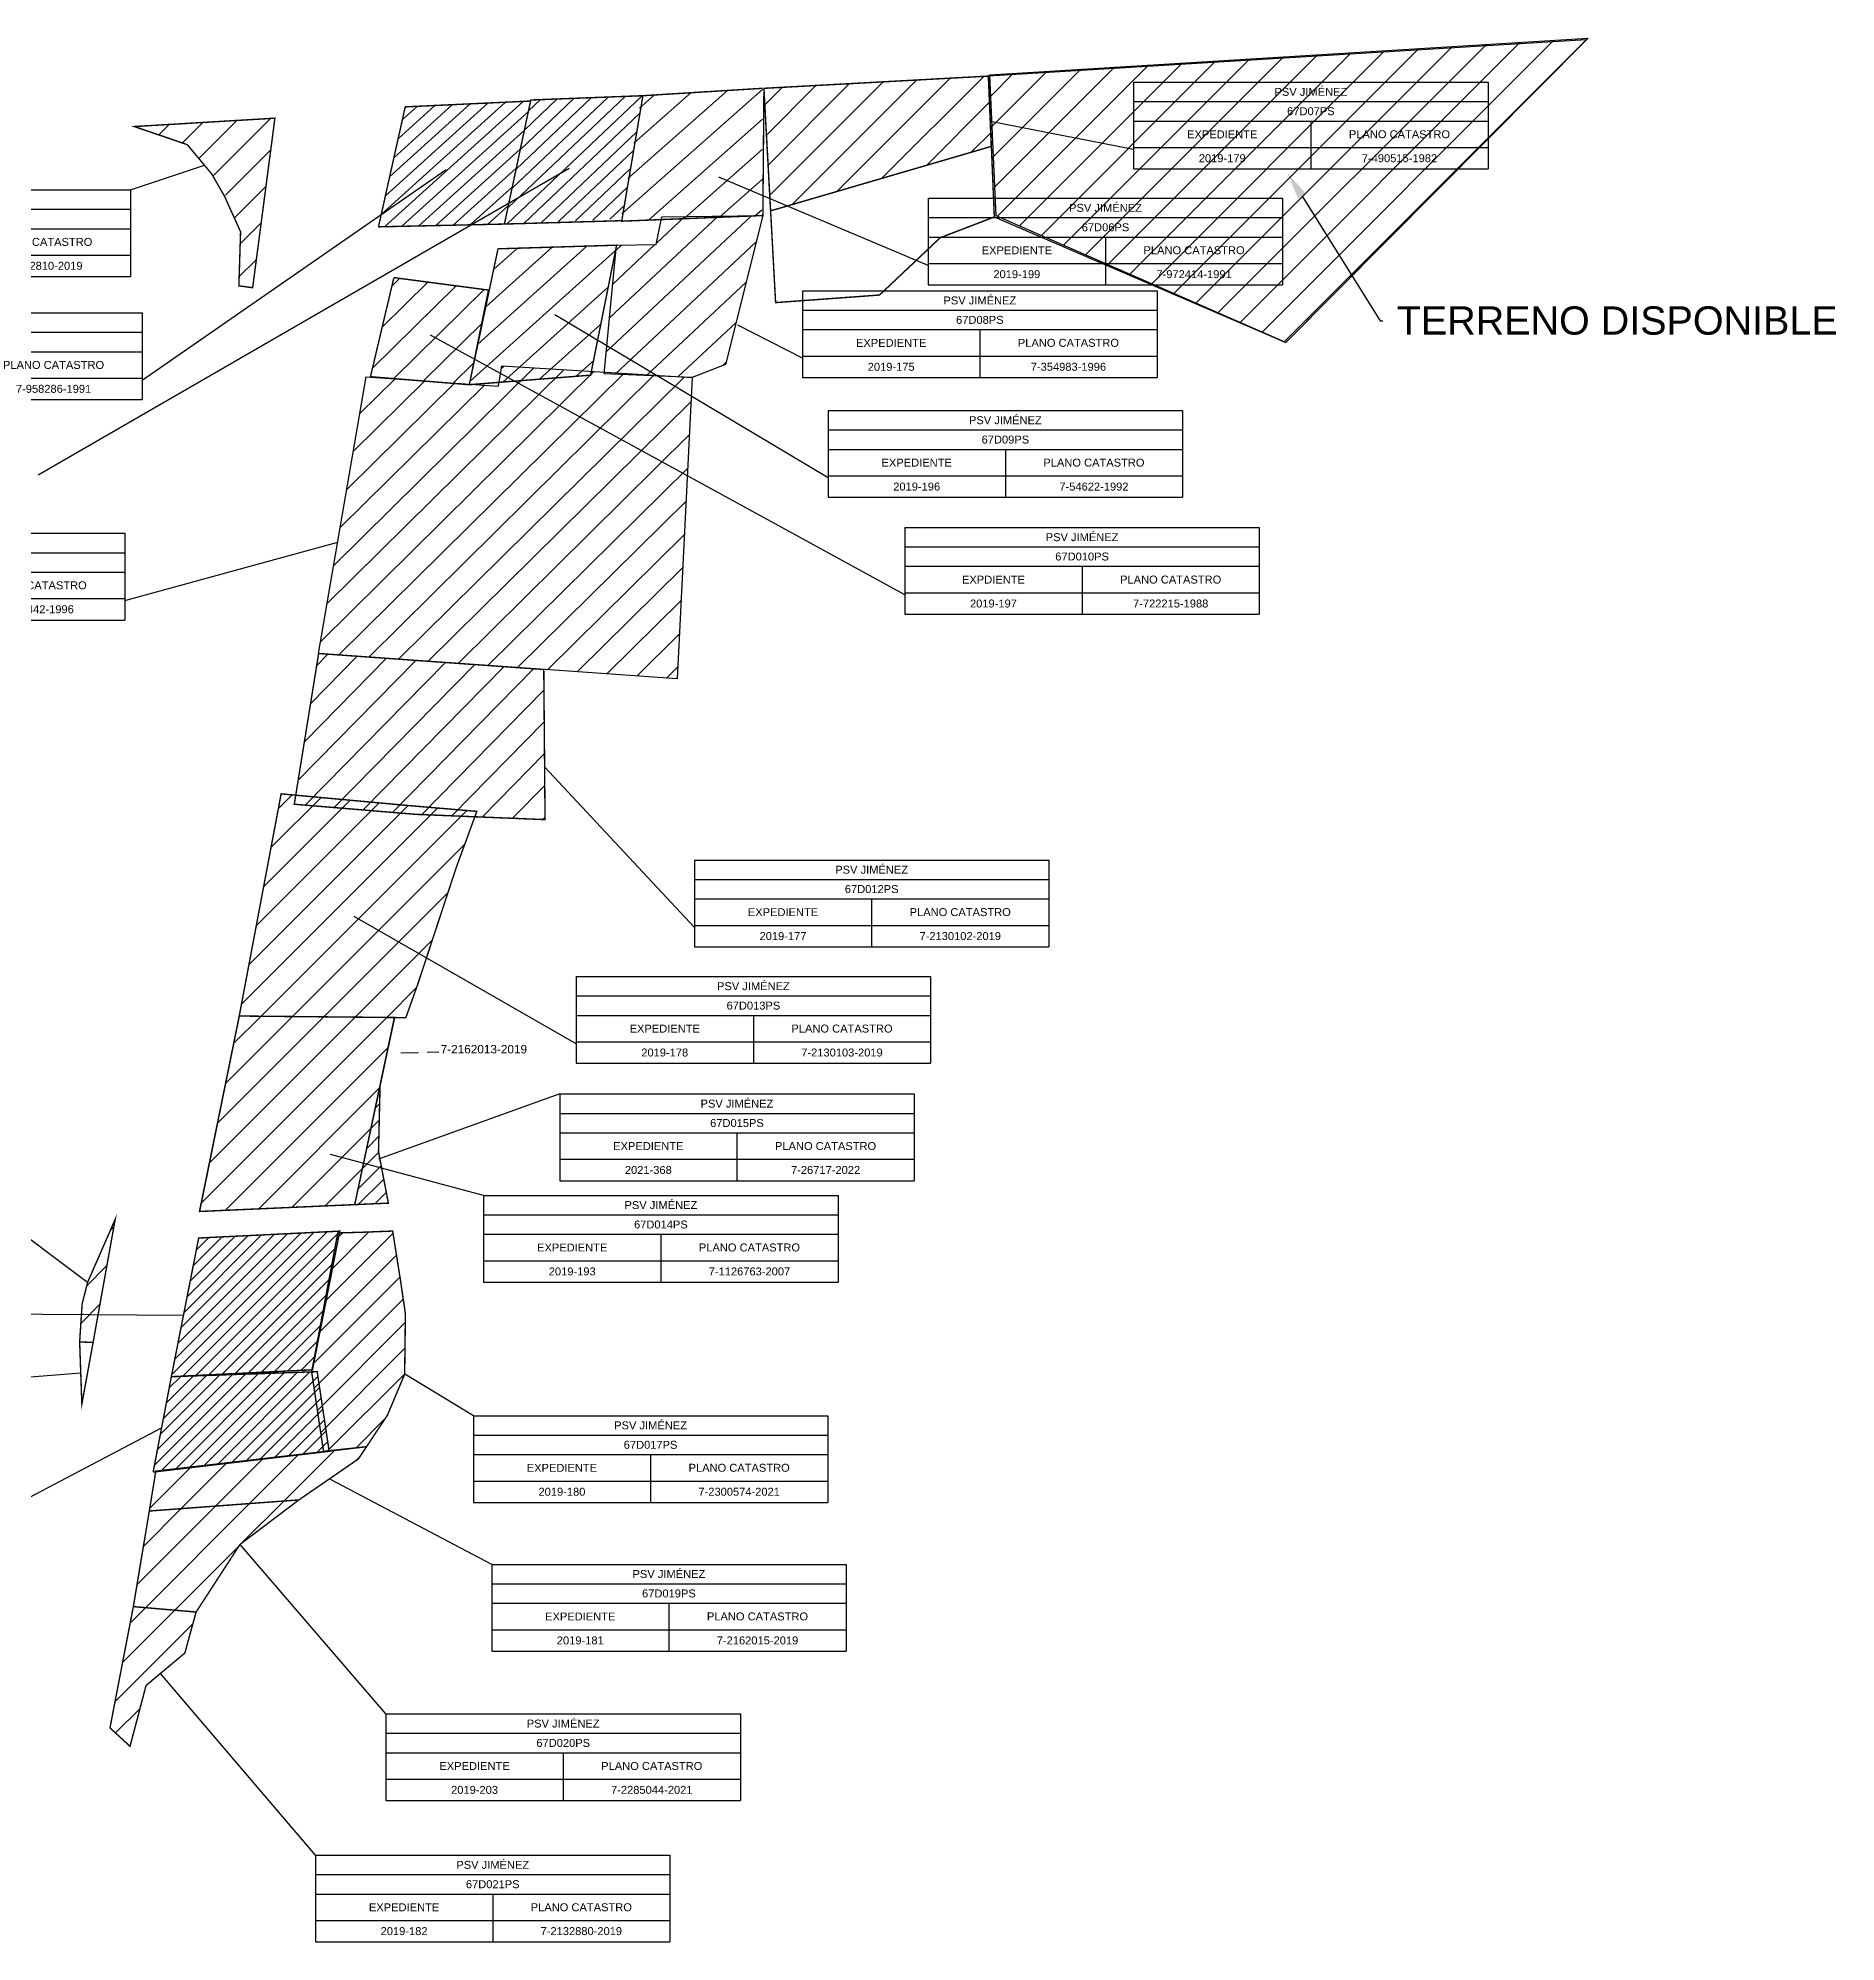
# Model space of a CAD drawing. Header units: inches. Extents: x 510447 to 606954, y 1095553 to 1134812.
# Drawn here: x 528146.4 to 528400.9, y 1128157.1 to 1128426.5 of the extents above; entities that cross this region are included whole.
import ezdxf
from ezdxf import colors
from ezdxf.entities.mleader import LeaderData, LeaderLine
from ezdxf.math import Vec2, Vec3

# ---------------------------------------------------------------- set-up
doc = ezdxf.new("R2010")
doc.units = ezdxf.units.IN
doc.header["$MEASUREMENT"] = 0
doc.linetypes.add('(Tramo I) Muro de contención 0819$0$DASHED2', pattern=[0.375, 0.25, -0.125])
for name, color, linetype in [('00 Revisión AGO 2021', 122, 'Continuous'), ('7-1126763-2007', 235, 'Continuous'), ('7-2130102-2019', 7, 'Continuous'), ('7-2130103-2019', 7, 'Continuous'), ('7-2132810-2019', 7, 'Continuous'), ('7-2132877-2019', 7, 'Continuous'), ('7-2132880-2019', 7, 'Continuous'), ('7-2133173-2019', 7, 'Continuous'), ('7-2162013-2019', 7, 'Continuous'), ('7-2162015-2019', 7, 'Continuous'), ('7-2279330-2021', 7, 'Continuous'), ('7-2285044-2021', 7, 'Continuous'), ('7-2300574-2021', 7, 'Continuous'), ('7-2302295-2021', 7, 'Continuous'), ('7-26717-2022', 7, 'Continuous'), ('7-354983-1996', 152, 'Continuous'), ('7-366442-1986', 42, 'Continuous'), ('7-490515-1982', 1, 'Continuous'), ('7-54622-1992', 137, 'Continuous'), ('7-61557-1992', 165, 'Continuous'), ('7-716785-2001', 5, 'Continuous'), ('7-722215-1988', 15, 'Continuous'), ('7-958286-1991', 144, 'Continuous'), ('7-972414-1991', 17, 'Continuous'), ('7-974319-1991', 46, 'Continuous'), ('INFORMACION', 130, 'Continuous')]:
    doc.layers.add(name, color=color, linetype=linetype)
doc.styles.add('ARIAL', font='Arial.ttf')
doc.styles.get("Standard").update_dxf_attribs({"font": 'Arial.ttf'})
pattern_1 = [(45, (0, 0), (-2.24506403, 2.24506403), [])]

# ---------------------------------------------------------------- blocks, each defined once
blk = doc.blocks.new('*T431')
at = {"layer": 'INFORMACION', "color": 0, "linetype": 'ByBlock', "lineweight": -2, "transparency": 16777216}
for p, q in [((0, 0), (50.17, 0)), ((0, 0), (0, -12.28)), ((50.17, 0), (50.17, -12.28)), ((0, -2.75), (50.17, -2.75)), ((0, -5.5), (50.17, -5.5)), ((25.09, -5.5), (25.09, -12.28)), ((0, -9.25), (50.17, -9.25)), ((0, -12.28), (50.17, -12.28))]:
    blk.add_line(p, q, dxfattribs=at)
at = {"layer": 'INFORMACION', "color": 0, "transparency": 16777216, "char_height": 1.125, "attachment_point": 5}
for s, insert, width in [('PSV JIMÉNEZ', (25.09, -1.38), 50.145), ('67D07PS', (25.09, -4.12), 50.145), ('EXPEDIENTE', (12.54, -7.38), 25.0575), ('PLANO CATASTRO', (37.63, -7.38), 25.0575), ('2019-179', (12.54, -10.77), 25.0575), ('7-490515-1982', (37.63, -10.77), 25.0575)]:
    blk.add_mtext(s, dxfattribs=dict(at, insert=insert, width=width))
blk = doc.blocks.new('*T439')
at = {"layer": 'INFORMACION', "color": 0, "linetype": 'ByBlock', "lineweight": -2, "transparency": 16777216}
for p, q in [((0, 0), (50.17, 0)), ((0, 0), (0, -12.28)), ((50.17, 0), (50.17, -12.28)), ((0, -2.75), (50.17, -2.75)), ((0, -5.5), (50.17, -5.5)), ((25.09, -5.5), (25.09, -12.28)), ((0, -9.25), (50.17, -9.25)), ((0, -12.28), (50.17, -12.28))]:
    blk.add_line(p, q, dxfattribs=at)
at = {"layer": 'INFORMACION', "color": 0, "transparency": 16777216, "char_height": 1.125, "attachment_point": 5}
for s, insert, width in [('PSV JIMÉNEZ', (25.09, -1.38), 50.145), ('67D08PS', (25.09, -4.13), 50.145), ('EXPEDIENTE', (12.54, -7.38), 25.0575), ('PLANO CATASTRO', (37.63, -7.38), 25.0575), ('2019-175', (12.54, -10.77), 25.0575), ('7-354983-1996', (37.63, -10.77), 25.0575)]:
    blk.add_mtext(s, dxfattribs=dict(at, insert=insert, width=width))
blk = doc.blocks.new('*T440')
at = {"layer": 'INFORMACION', "color": 0, "linetype": 'ByBlock', "lineweight": -2, "transparency": 16777216}
for p, q in [((0, 0), (50.17, 0)), ((0, 0), (0, -12.28)), ((50.17, 0), (50.17, -12.28)), ((0, -2.75), (50.17, -2.75)), ((0, -5.5), (50.17, -5.5)), ((25.09, -5.5), (25.09, -12.28)), ((0, -9.25), (50.17, -9.25)), ((0, -12.28), (50.17, -12.28))]:
    blk.add_line(p, q, dxfattribs=at)
at = {"layer": 'INFORMACION', "color": 0, "transparency": 16777216, "char_height": 1.125, "attachment_point": 5}
for s, insert, width in [('PSV JIMÉNEZ', (25.09, -1.38), 50.145), ('67D06PS', (25.09, -4.13), 50.145), ('EXPEDIENTE', (12.54, -7.38), 25.0575), ('PLANO CATASTRO', (37.63, -7.38), 25.0575), ('2019-199', (12.54, -10.77), 25.0575), ('7-972414-1991', (37.63, -10.77), 25.0575)]:
    blk.add_mtext(s, dxfattribs=dict(at, insert=insert, width=width))
blk = doc.blocks.new('*T441')
at = {"layer": 'INFORMACION', "color": 0, "linetype": 'ByBlock', "lineweight": -2, "transparency": 16777216}
for p, q in [((0, 0), (50.17, 0)), ((0, 0), (0, -12.28)), ((50.17, 0), (50.17, -12.28)), ((0, -2.75), (50.17, -2.75)), ((0, -5.5), (50.17, -5.5)), ((25.09, -5.5), (25.09, -12.28)), ((0, -9.25), (50.17, -9.25)), ((0, -12.28), (50.17, -12.28))]:
    blk.add_line(p, q, dxfattribs=at)
at = {"layer": 'INFORMACION', "color": 0, "transparency": 16777216, "char_height": 1.125, "attachment_point": 5}
for s, insert, width in [('PSV JIMÉNEZ', (25.09, -1.37), 50.145), ('67D011PS', (25.09, -4.12), 50.145), ('EXPEDIENTE', (12.54, -7.37), 25.0575), ('PLANO CATASTRO', (37.63, -7.37), 25.0575), ('2019-195', (12.54, -10.76), 25.0575), ('7-366442-1996', (37.63, -10.76), 25.0575)]:
    blk.add_mtext(s, dxfattribs=dict(at, insert=insert, width=width))
blk = doc.blocks.new('*T442')
at = {"layer": 'INFORMACION', "color": 0, "linetype": 'ByBlock', "lineweight": -2, "transparency": 16777216}
for p, q in [((0, 0), (50.17, 0)), ((0, 0), (0, -12.28)), ((50.17, 0), (50.17, -12.28)), ((0, -2.75), (50.17, -2.75)), ((0, -5.5), (50.17, -5.5)), ((25.09, -5.5), (25.09, -12.28)), ((0, -9.25), (50.17, -9.25)), ((0, -12.28), (50.17, -12.28))]:
    blk.add_line(p, q, dxfattribs=at)
at = {"layer": 'INFORMACION', "color": 0, "transparency": 16777216, "char_height": 1.125, "attachment_point": 5}
for s, insert, width in [('PSV JIMÉNEZ', (25.09, -1.38), 50.145), ('67D012PS', (25.09, -4.12), 50.145), ('EXPEDIENTE', (12.54, -7.38), 25.0575), ('PLANO CATASTRO', (37.63, -7.38), 25.0575), ('2019-177', (12.54, -10.77), 25.0575), ('7-2130102-2019', (37.63, -10.77), 25.0575)]:
    blk.add_mtext(s, dxfattribs=dict(at, insert=insert, width=width))
blk = doc.blocks.new('*T443')
at = {"layer": 'INFORMACION', "color": 0, "linetype": 'ByBlock', "lineweight": -2, "transparency": 16777216}
for p, q in [((0, 0), (50.17, 0)), ((0, 0), (0, -12.28)), ((50.17, 0), (50.17, -12.28)), ((0, -2.75), (50.17, -2.75)), ((0, -5.5), (50.17, -5.5)), ((25.09, -5.5), (25.09, -12.28)), ((0, -9.25), (50.17, -9.25)), ((0, -12.28), (50.17, -12.28))]:
    blk.add_line(p, q, dxfattribs=at)
at = {"layer": 'INFORMACION', "color": 0, "transparency": 16777216, "char_height": 1.125, "attachment_point": 5}
for s, insert, width in [('PSV JIMÉNEZ', (25.09, -1.38), 50.145), ('67D013PS', (25.09, -4.13), 50.145), ('EXPEDIENTE', (12.54, -7.38), 25.0575), ('PLANO CATASTRO', (37.63, -7.38), 25.0575), ('2019-178', (12.54, -10.77), 25.0575), ('7-2130103-2019', (37.63, -10.77), 25.0575)]:
    blk.add_mtext(s, dxfattribs=dict(at, insert=insert, width=width))
blk = doc.blocks.new('*T444')
at = {"layer": 'INFORMACION', "color": 0, "linetype": 'ByBlock', "lineweight": -2, "transparency": 16777216}
for p, q in [((0, 0), (50.17, 0)), ((0, 0), (0, -12.28)), ((50.17, 0), (50.17, -12.28)), ((0, -2.75), (50.17, -2.75)), ((0, -5.5), (50.17, -5.5)), ((25.09, -5.5), (25.09, -12.28)), ((0, -9.25), (50.17, -9.25)), ((0, -12.28), (50.17, -12.28))]:
    blk.add_line(p, q, dxfattribs=at)
at = {"layer": 'INFORMACION', "color": 0, "transparency": 16777216, "char_height": 1.125, "attachment_point": 5}
for s, insert, width in [('PSV JIMÉNEZ', (25.09, -1.38), 50.145), ('67D014PS', (25.09, -4.13), 50.145), ('EXPEDIENTE', (12.54, -7.38), 25.0575), ('PLANO CATASTRO', (37.63, -7.38), 25.0575), ('2019-193', (12.54, -10.77), 25.0575), ('7-1126763-2007', (37.63, -10.77), 25.0575)]:
    blk.add_mtext(s, dxfattribs=dict(at, insert=insert, width=width))
blk = doc.blocks.new('*T447')
at = {"layer": 'INFORMACION', "color": 0, "linetype": 'ByBlock', "lineweight": -2, "transparency": 16777216}
for p, q in [((0, 0), (50.17, 0)), ((0, 0), (0, -12.28)), ((50.17, 0), (50.17, -12.28)), ((0, -2.75), (50.17, -2.75)), ((0, -5.5), (50.17, -5.5)), ((25.09, -5.5), (25.09, -12.28)), ((0, -9.25), (50.17, -9.25)), ((0, -12.28), (50.17, -12.28))]:
    blk.add_line(p, q, dxfattribs=at)
at = {"layer": 'INFORMACION', "color": 0, "transparency": 16777216, "char_height": 1.125, "attachment_point": 5}
for s, insert, width in [('PSV JIMÉNEZ', (25.09, -1.37), 50.145), ('67D017PS', (25.09, -4.12), 50.145), ('EXPEDIENTE', (12.54, -7.37), 25.0575), ('PLANO CATASTRO', (37.63, -7.37), 25.0575), ('2019-180', (12.54, -10.76), 25.0575), ('7-2300574-2021', (37.63, -10.76), 25.0575)]:
    blk.add_mtext(s, dxfattribs=dict(at, insert=insert, width=width))
blk = doc.blocks.new('*T448')
at = {"layer": 'INFORMACION', "color": 0, "linetype": 'ByBlock', "lineweight": -2, "transparency": 16777216}
for p, q in [((0, 0), (50.17, 0)), ((0, 0), (0, -12.28)), ((50.17, 0), (50.17, -12.28)), ((0, -2.75), (50.17, -2.75)), ((0, -5.5), (50.17, -5.5)), ((25.09, -5.5), (25.09, -12.28)), ((0, -9.25), (50.17, -9.25)), ((0, -12.28), (50.17, -12.28))]:
    blk.add_line(p, q, dxfattribs=at)
at = {"layer": 'INFORMACION', "color": 0, "transparency": 16777216, "char_height": 1.125, "attachment_point": 5}
for s, insert, width in [('PSV JIMÉNEZ', (25.09, -1.37), 50.145), ('67D019PS', (25.09, -4.12), 50.145), ('EXPEDIENTE', (12.54, -7.37), 25.0575), ('PLANO CATASTRO', (37.63, -7.37), 25.0575), ('2019-181', (12.54, -10.76), 25.0575), ('7-2162015-2019', (37.63, -10.76), 25.0575)]:
    blk.add_mtext(s, dxfattribs=dict(at, insert=insert, width=width))
blk = doc.blocks.new('*T449')
at = {"layer": 'INFORMACION', "color": 0, "linetype": 'ByBlock', "lineweight": -2, "transparency": 16777216}
for p, q in [((0, 0), (50.17, 0)), ((0, 0), (0, -12.28)), ((50.17, 0), (50.17, -12.28)), ((0, -2.75), (50.17, -2.75)), ((0, -5.5), (50.17, -5.5)), ((25.09, -5.5), (25.09, -12.28)), ((0, -9.25), (50.17, -9.25)), ((0, -12.28), (50.17, -12.28))]:
    blk.add_line(p, q, dxfattribs=at)
at = {"layer": 'INFORMACION', "color": 0, "transparency": 16777216, "char_height": 1.125, "attachment_point": 5}
for s, insert, width in [('PSV JIMÉNEZ', (25.09, -1.38), 50.145), ('67D020PS', (25.09, -4.12), 50.145), ('EXPEDIENTE', (12.54, -7.38), 25.0575), ('PLANO CATASTRO', (37.63, -7.38), 25.0575), ('2019-203', (12.54, -10.76), 25.0575), ('7-2285044-2021', (37.63, -10.76), 25.0575)]:
    blk.add_mtext(s, dxfattribs=dict(at, insert=insert, width=width))
blk = doc.blocks.new('*T450')
at = {"layer": 'INFORMACION', "color": 0, "linetype": 'ByBlock', "lineweight": -2, "transparency": 16777216}
for p, q in [((0, 0), (50.17, 0)), ((0, 0), (0, -12.28)), ((50.17, 0), (50.17, -12.28)), ((0, -2.75), (50.17, -2.75)), ((0, -5.5), (50.17, -5.5)), ((25.09, -5.5), (25.09, -12.28)), ((0, -9.25), (50.17, -9.25)), ((0, -12.28), (50.17, -12.28))]:
    blk.add_line(p, q, dxfattribs=at)
at = {"layer": 'INFORMACION', "color": 0, "transparency": 16777216, "char_height": 1.125, "attachment_point": 5}
for s, insert, width in [('PSV JIMÉNEZ', (25.09, -1.38), 50.145), ('67D021PS', (25.09, -4.12), 50.145), ('EXPEDIENTE', (12.54, -7.38), 25.0575), ('PLANO CATASTRO', (37.63, -7.38), 25.0575), ('2019-182', (12.54, -10.76), 25.0575), ('7-2132880-2019', (37.63, -10.76), 25.0575)]:
    blk.add_mtext(s, dxfattribs=dict(at, insert=insert, width=width))
blk = doc.blocks.new('*T451')
at = {"layer": 'INFORMACION', "color": 0, "linetype": 'ByBlock', "lineweight": -2, "transparency": 16777216}
for p, q in [((0, 0), (50.17, 0)), ((0, 0), (0, -12.28)), ((50.17, 0), (50.17, -12.28)), ((0, -2.75), (50.17, -2.75)), ((0, -5.5), (50.17, -5.5)), ((25.09, -5.5), (25.09, -12.28)), ((0, -9.25), (50.17, -9.25)), ((0, -12.28), (50.17, -12.28))]:
    blk.add_line(p, q, dxfattribs=at)
at = {"layer": 'INFORMACION', "color": 0, "transparency": 16777216, "char_height": 1.125, "attachment_point": 5}
for s, insert, width in [('PSV JIMÉNEZ', (25.09, -1.38), 50.145), ('67D09PS', (25.09, -4.12), 50.145), ('EXPEDIENTE', (12.54, -7.38), 25.0575), ('PLANO CATASTRO', (37.63, -7.38), 25.0575), ('2019-196', (12.54, -10.77), 25.0575), ('7-54622-1992', (37.63, -10.77), 25.0575)]:
    blk.add_mtext(s, dxfattribs=dict(at, insert=insert, width=width))
blk = doc.blocks.new('*T452')
at = {"layer": 'INFORMACION', "color": 0, "linetype": 'ByBlock', "lineweight": -2, "transparency": 16777216}
for p, q in [((0, 0), (50.17, 0)), ((0, 0), (0, -12.28)), ((50.17, 0), (50.17, -12.28)), ((0, -2.75), (50.17, -2.75)), ((0, -5.5), (50.17, -5.5)), ((25.09, -5.5), (25.09, -12.28)), ((0, -9.25), (50.17, -9.25)), ((0, -12.28), (50.17, -12.28))]:
    blk.add_line(p, q, dxfattribs=at)
at = {"layer": 'INFORMACION', "color": 0, "transparency": 16777216, "char_height": 1.125, "attachment_point": 5}
for s, insert, width in [('PSV JIMÉNEZ', (25.09, -1.38), 50.145), ('67D010PS', (25.09, -4.12), 50.145), ('EXPDIENTE', (12.54, -7.38), 25.0575), ('PLANO CATASTRO', (37.63, -7.38), 25.0575), ('2019-197', (12.54, -10.77), 25.0575), ('7-722215-1988', (37.63, -10.77), 25.0575)]:
    blk.add_mtext(s, dxfattribs=dict(at, insert=insert, width=width))
blk = doc.blocks.new('*T419')
at = {"layer": 'INFORMACION', "color": 0, "linetype": 'ByBlock', "lineweight": -2, "transparency": 16777216}
for p, q in [((0, 0), (50.17, 0)), ((0, 0), (0, -12.28)), ((50.17, 0), (50.17, -12.28)), ((0, -2.75), (50.17, -2.75)), ((0, -5.5), (50.17, -5.5)), ((25.09, -5.5), (25.09, -12.28)), ((0, -9.25), (50.17, -9.25)), ((0, -12.28), (50.17, -12.28))]:
    blk.add_line(p, q, dxfattribs=at)
at = {"layer": 'INFORMACION', "color": 0, "transparency": 16777216, "char_height": 1.125, "attachment_point": 5}
for s, insert, width in [('PSV JIMÉNEZ', (25.09, -1.38), 50.145), ('67D03PS', (25.09, -4.12), 50.145), ('EXPEDIENTE', (12.54, -7.38), 25.0575), ('PLANO CATASTRO', (37.63, -7.38), 25.0575), ('2019-183', (12.54, -10.76), 25.0575), ('7-2132810-2019', (37.63, -10.76), 25.0575)]:
    blk.add_mtext(s, dxfattribs=dict(at, insert=insert, width=width))
blk = doc.blocks.new('*T420')
at = {"layer": 'INFORMACION', "color": 0, "linetype": 'ByBlock', "lineweight": -2, "transparency": 16777216}
for p, q in [((0, 0), (50.17, 0)), ((0, 0), (0, -12.28)), ((50.17, 0), (50.17, -12.28)), ((0, -2.75), (50.17, -2.75)), ((0, -5.5), (50.17, -5.5)), ((25.09, -5.5), (25.09, -12.28)), ((0, -9.25), (50.17, -9.25)), ((0, -12.28), (50.17, -12.28))]:
    blk.add_line(p, q, dxfattribs=at)
at = {"layer": 'INFORMACION', "color": 0, "transparency": 16777216, "char_height": 1.125, "attachment_point": 5}
for s, insert, width in [('PSV JIMÉNEZ', (25.09, -1.37), 50.145), ('67D04PS', (25.09, -4.12), 50.145), ('EXPEDIENTE', (12.54, -7.38), 25.0575), ('PLANO CATASTRO', (37.63, -7.38), 25.0575), ('2019-200', (12.54, -10.76), 25.0575), ('7-958286-1991', (37.63, -10.76), 25.0575)]:
    blk.add_mtext(s, dxfattribs=dict(at, insert=insert, width=width))
blk = doc.blocks.new('*T426')
at = {"layer": 'INFORMACION', "color": 0, "linetype": 'ByBlock', "lineweight": -2, "transparency": 16777216}
for p, q in [((0, 0), (50.17, 0)), ((0, 0), (0, -12.28)), ((50.17, 0), (50.17, -12.28)), ((0, -2.75), (50.17, -2.75)), ((0, -5.5), (50.17, -5.5)), ((25.09, -5.5), (25.09, -12.28)), ((0, -9.25), (50.17, -9.25)), ((0, -12.28), (50.17, -12.28))]:
    blk.add_line(p, q, dxfattribs=at)
at = {"layer": 'INFORMACION', "color": 0, "transparency": 16777216, "char_height": 1.125, "attachment_point": 5}
for s, insert, width in [('PSV JIMÉNEZ', (25.09, -1.38), 50.145), ('67D015PS', (25.09, -4.12), 50.145), ('EXPEDIENTE', (12.54, -7.38), 25.0575), ('PLANO CATASTRO', (37.63, -7.38), 25.0575), ('2021-368', (12.54, -10.77), 25.0575), ('7-26717-2022', (37.63, -10.77), 25.0575)]:
    blk.add_mtext(s, dxfattribs=dict(at, insert=insert, width=width))

msp = doc.modelspace()

# ---------------------------------------------------------------- hatches: boundary and pattern name
at = {"layer": '00 Revisión AGO 2021'}
h = msp.add_hatch(dxfattribs=at)
h.set_pattern_fill('ANSI31', color=3)
h.set_pattern_definition(pattern_1)
h.paths.add_polyline_path([(528281.10171, 1128421.27261), (528365.81731, 1128426.48885), (528323.00329, 1128383.40654), (528282.0438, 1128401.34487)])
at = {"layer": '7-1126763-2007'}
h = msp.add_hatch(dxfattribs=at)
h.set_pattern_fill('ANSI31', color=3)
h.set_pattern_definition([(45, (5e-06, -2e-06), (-2.24506403, 2.24506403), [])])
h.paths.add_polyline_path([(528196.81958, 1128287.6437, -0.351408108), (528196.62839, 1128287.87786), (528175.11161, 1128288.08764, -0.471344654), (528174.82181, 1128287.85323), (528169.28819, 1128260.66677, -0.344172058), (528169.48139, 1128260.44065), (528190.97861, 1128261.38935, -0.490822586), (528191.27042, 1128261.6363)])
at = {"layer": '7-2130102-2019'}
h = msp.add_hatch(dxfattribs=at)
h.set_pattern_fill('ANSI31', color=5, angle=0.4853175)
h.set_pattern_definition([(45.48531752, (9578, -4434.8317), (-2.263999829, 2.225967155), [])])
h.paths.add_polyline_path([(528217.98368, 1128336.89285, -0.437625987), (528217.74062, 1128337.15155), (528186.36231, 1128339.3768, -0.451939249), (528186.07308, 1128339.15793), (528182.6619, 1128318.06461), (528199.60388, 1128316.6502, -0.978899874), (528200.08608, 1128316.62028), (528217.92021, 1128315.89504, -0.399900498), (528218.15958, 1128316.12684)])
h.paths.add_polyline_path([(528198.53878, 1128313.87956), (528200.45669, 1128313.8958), (528200.43757, 1128316.1534), (528198.51966, 1128316.13715)], flags=9)
h.paths.add_polyline_path([(528180.50656, 1128316.85724), (528182.42498, 1128316.87349), (528182.40584, 1128319.13262), (528180.48743, 1128319.11637)], flags=9)
at = {"layer": '7-2130103-2019'}
h = msp.add_hatch(dxfattribs=at)
h.set_pattern_fill('ANSI31', color=30)
h.set_pattern_definition([(45, (-3e-05, 2e-05), (-2.24506403, 2.24506403), [])])
h.paths.add_polyline_path([(528205.53434, 1128308.94053, -0.323724195), (528205.36838, 1128309.17, -0.521346899), (528205.6932, 1128309.39685), (528208.4168, 1128316.82315, -0.314624562), (528208.25838, 1128317.05, -0.021318946), (528208.25926, 1128317.07058), (528198.21074, 1128317.92942, -0.958252128), (528197.72838, 1128317.95, -0.02294466), (528197.7294, 1128317.97214), (528181.0406, 1128319.50786, -0.442218763), (528180.75522, 1128319.29257), (528174.91478, 1128288.32743, -0.363364296), (528175.11161, 1128288.08764), (528198.21839, 1128287.86236, -0.515179672), (528198.54099, 1128288.08764), (528200.06901, 1128292.38236, -0.317290611), (528199.90838, 1128292.61, -0.510888754), (528200.22566, 1128292.83947)])
at = {"layer": '7-2132810-2019'}
h = msp.add_hatch(dxfattribs=at)
h.set_pattern_fill('ANSI31', color=30)
h.set_pattern_definition(pattern_1)
h.paths.add_polyline_path([(528179.88854, 1128414.91044, -0.359666446), (528179.6788, 1128415.13571), (528160.2512, 1128413.98429, -0.097338345), (528160.23867, 1128413.89195), (528167.28133, 1128411.48805, -0.847713037), (528167.75162, 1128411.41, -0.222460855), (528167.66477, 1128411.22446), (528170.82523, 1128407.43554, -0.636044207), (528171.22162, 1128407.25, -0.268690564), (528171.10023, 1128407.04042), (528172.68977, 1128404.26958, -0.57642853), (528173.05162, 1128404.06, -0.294929159), (528172.90932, 1128403.83974), (528174.96068, 1128399.29026, -0.544486034), (528175.30162, 1128399.07, -0.42344157), (528175.05241, 1128398.8285), (528174.82759, 1128391.6715, -0.445667217), (528175.05934, 1128391.39686), (528176.53066, 1128391.19314, -0.412156335), (528176.80146, 1128391.39956)])
h.paths.add_polyline_path([(528165.29344, 1128409.11801), (528167.22471, 1128409.11801), (528167.22471, 1128411.41559), (528165.29344, 1128411.41559)], flags=25)
h.paths.add_polyline_path([(528168.82704, 1128405.25099), (528170.73274, 1128405.25099), (528170.73274, 1128407.47183), (528168.82704, 1128407.47183)], flags=25)
h.paths.add_polyline_path([(528170.74624, 1128402.2771), (528172.67752, 1128402.2771), (528172.67752, 1128404.57468), (528170.74624, 1128404.57468)], flags=25)
h.paths.add_polyline_path([(528172.85009, 1128397.34462), (528174.76806, 1128397.34462), (528174.76806, 1128399.60229), (528172.85009, 1128399.60229)], flags=25)
h.paths.add_polyline_path([(528173.12071, 1128389.01891), (528175.03613, 1128389.01891), (528175.03613, 1128391.26891), (528173.12071, 1128391.26891)], flags=9)
h.paths.add_polyline_path([(528175.92841, 1128388.66312), (528177.86019, 1128388.66312), (528177.86019, 1128390.96223), (528175.92841, 1128390.96223)], flags=9)
h.paths.add_polyline_path([(528179.7472, 1128415.43516), (528181.66569, 1128415.43516), (528181.66569, 1128417.69437), (528179.7472, 1128417.69437)], flags=9)
h.paths.add_polyline_path([(528158.66571, 1128414.30616), (528160.5842, 1128414.30616), (528160.5842, 1128416.56537), (528158.66571, 1128416.56537)], flags=9)
at = {"layer": '7-2132880-2019'}
h = msp.add_hatch(dxfattribs=at)
h.set_pattern_fill('ANSI31', color=3)
h.set_pattern_definition(pattern_1)
h.paths.add_polyline_path([(528168.69639, 1128203.5069, -0.362450658), (528168.51928, 1128203.76087), (528160.12072, 1128204.48913, -0.444997077), (528159.83426, 1128204.27275), (528156.61574, 1128187.57725, -0.3594726), (528156.81162, 1128187.34, -0.1874786), (528156.74822, 1128187.17684), (528159.23178, 1128184.90316, -0.278715359), (528159.4716, 1128184.97364), (528161.6184, 1128193.11636, -0.340574993), (528161.43838, 1128193.35, -0.700806696), (528161.86534, 1128193.50501), (528166.99466, 1128197.79499, -0.175912586), (528166.93838, 1128197.95, -0.494575535), (528167.24361, 1128198.1831)])
at = {"layer": '7-2133173-2019'}
h = msp.add_hatch(dxfattribs=at)
h.set_pattern_fill('ANSI31', color=30)
h.set_pattern_definition([(45, (-0.175, -0.8926), (-2.24506403, 2.24506403), [])])
h.paths.add_polyline_path([(528281.32488, 1128411.15738), (528280.92483, 1128420.86597, -0.410352535), (528280.67362, 1128421.09425), (528249.37615, 1128419.39052, -0.406888504), (528249.15406, 1128419.13652), (528250.07175, 1128402.27864, -0.348440537), (528250.31682, 1128402.10509)])
h.paths.add_polyline_path([(528249.42134, 1128399.62635), (528251.33931, 1128399.62635), (528251.33931, 1128401.88402), (528249.42134, 1128401.88402)], flags=9)
h.paths.add_polyline_path([(528248.04381, 1128419.53906), (528249.95922, 1128419.53906), (528249.95922, 1128421.78906), (528248.04381, 1128421.78906)], flags=9)
at = {"layer": '7-2162015-2019'}
h = msp.add_hatch(dxfattribs=at)
h.set_pattern_fill('ANSI31', color=2)
h.set_pattern_definition(pattern_1)
h.paths.add_polyline_path([(528162.14, 1128218.04), (528163.06, 1128223.68), (528192.89, 1128227.14), (528191.73, 1128225.4), (528183.31, 1128219.61)])
at = {"layer": '7-2279330-2021'}
h = msp.add_hatch(dxfattribs=at)
h.set_pattern_fill('ANSI31', color=30)
h.set_pattern_definition(pattern_1)
h.paths.add_polyline_path([(528157.31, 1128259.32), (528154.18, 1128241.89), (528152.28, 1128241.97), (528152.63, 1128247.35), (528153.41, 1128250.41)])
at = {"layer": '7-2285044-2021'}
h = msp.add_hatch(dxfattribs=at)
h.set_pattern_fill('ANSI31', color=256)
h.set_pattern_definition(pattern_1)
h.paths.add_polyline_path([(528159.88, 1128204.51), (528162.14, 1128218.04), (528183.31, 1128219.61), (528174.98, 1128213.31), (528168.76, 1128203.74)])
at = {"layer": '7-2300574-2021'}
h = msp.add_hatch(dxfattribs=at)
h.set_pattern_fill('ANSI31', color=30, scale=0.8)
h.set_pattern_definition([(45, (0, 0), (-1.796051224, 1.796051224), [])])
h.paths.add_polyline_path([(528192.89, 1128227.14), (528186.8, 1128226.48), (528185.12, 1128237.74), (528188.82, 1128257.4), (528192.02, 1128257.48), (528196.59, 1128257.66), (528197.73, 1128250.46), (528198.39, 1128245.96), (528198.29, 1128237.41), (528195.85, 1128231.6)])
at = {"layer": '7-26717-2022'}
h = msp.add_hatch(dxfattribs=at)
h.set_pattern_fill('ANSI31', color=30, scale=0.5)
h.set_pattern_definition([(45, (0, 0), (-1.1225320151, 1.1225320151), [])])
h.paths.add_polyline_path([(528195.98, 1128261.61), (528194.58481, 1128268.89787), (528194.80759, 1128278.21407), (528191.22, 1128261.4)])
at = {"layer": '7-354983-1996'}
h = msp.add_hatch(dxfattribs=at)
h.set_pattern_fill('ANSI31', color=30, angle=-1.8587535)
h.set_pattern_definition([(43.1412465, (-36403.7252, 17746.422), (-2.171062558, 2.316702909), [])])
h.paths.add_polyline_path([(528226.54612, 1128378.99096), (528238.98403, 1128378.44238), (528243.68988, 1128380.27471), (528248.99417, 1128401.37832), (528234.68565, 1128401.17238), (528233.86844, 1128397.25789), (528228.28942, 1128397.1776)])
at = {"layer": '7-366442-1986'}
h = msp.add_hatch(dxfattribs=at)
h.set_pattern_fill('ANSI31', color=30, angle=-0.3572898)
h.set_pattern_definition([(44.64271018, (-7178.348, 3334.3276), (-2.231020512, 2.259020247), [])])
h.paths.add_polyline_path([(528186.11148, 1128339.39535), (528236.88031, 1128335.79423), (528238.98403, 1128378.44238), (528212.04458, 1128380.09351), (528211.55643, 1128377.23489), (528192.82349, 1128378.56365)])
at = {"layer": '7-54622-1992'}
h = msp.add_hatch(dxfattribs=at)
h.set_pattern_fill('ANSI31', color=5, angle=-3.0682168)
h.set_pattern_definition([(41.93178316, (-59749.348, 29920.6077), (-2.121678948, 2.362012583), [])])
h.paths.add_polyline_path([(528228.28942, 1128397.1776), (528211.49868, 1128396.66505), (528207.44028, 1128377.43683), (528224.60762, 1128378.78244)])
at = {"layer": '7-61557-1992'}
h = msp.add_hatch(dxfattribs=at)
h.set_pattern_fill('ANSI31', color=5, scale=10)
h.paths.add_polyline_path([(528185.23623, 1128238.02486), (528165.26, 1128237.05), (528169.12966, 1128256.67207), (528189.10589, 1128257.64694)])
at = {"layer": '7-716785-2001'}
h = msp.add_hatch(dxfattribs=at)
h.set_pattern_fill('ANSI31', color=5, scale=10)
h.set_pattern_definition([(45, (-0.3801, -0.1264), (-0.8838834765, 0.8838834765), [])])
edge = h.paths.add_edge_path()
edge.add_line((528162.68376, 1128223.55368), (528165.26, 1128237.05))
edge.add_line((528165.26, 1128237.05), (528185.90792, 1128237.75654))
edge.add_line((528185.90792, 1128237.75654), (528187.59667, 1128226.49243))
edge.add_line((528187.59667, 1128226.49243), (528162.67937, 1128223.55365))
at = {"layer": '7-722215-1988'}
h = msp.add_hatch(dxfattribs=at)
h.set_pattern_fill('ANSI31', color=5, angle=-0.4300175)
h.set_pattern_definition([(44.56998253, (-8564.2805, 4047.1606), (-2.228151257, 2.261850343), [])])
h.paths.add_polyline_path([(528210.15118, 1128390.82513), (528196.76002, 1128392.58732), (528193.44544, 1128378.56201), (528207.44028, 1128377.43683)])
at = {"layer": '7-958286-1991'}
h = msp.add_hatch(dxfattribs=at)
h.set_pattern_fill('ANSI31', color=5, scale=0.5, angle=-2.8865923)
h.set_pattern_definition([(42.11340767, (0, 0), (-1.0645778634, 1.17763756), [])])
h.paths.add_polyline_path([(528216.11056, 1128417.57885), (528198.36974, 1128416.75357), (528194.57871, 1128399.77481), (528212.40874, 1128400.16803)])
at = {"layer": '7-972414-1991'}
h = msp.add_hatch(dxfattribs=at)
h.set_pattern_fill('ANSI31', color=2, angle=-3.5311798)
h.set_pattern_definition([(41.46882022, (-68570.879, 34730.152), (-2.102524294, 2.379078938), [])])
h.paths.add_polyline_path([(528248.98257, 1128419.39482), (528231.85017, 1128418.33789), (528228.8457, 1128400.58027), (528248.82963, 1128401.38181)], flags=17)
at = {"layer": '7-974319-1991'}
h = msp.add_hatch(dxfattribs=at)
h.set_pattern_fill('ANSI31', color=5, scale=0.5, angle=-1.4699257)
h.set_pattern_definition([(43.53007434, (0, 0), (-1.0933671731, 1.1509580682), [])])
h.paths.add_polyline_path([(528232.01474, 1128418.33445), (528216.14175, 1128417.72557), (528212.40874, 1128400.16803), (528212.41125, 1128400.16811), (528215.00722, 1128400.28965), (528215.00582, 1128400.28306), (528229.06847, 1128400.92105)])

# ---------------------------------------------------------------- linework, layer by layer
at = {"layer": '00 Revisión AGO 2021', "color": 3, "flags": 128}
msp.add_lwpolyline([(528281.76112, 1128401.1754), (528323.00329, 1128383.40654), (528365.54858, 1128426.21844), (528280.91993, 1128421.10766)], dxfattribs=at)
msp.add_lwpolyline([(528281.10171, 1128421.27261), (528365.81731, 1128426.48885), (528323.00329, 1128383.40654), (528282.0438, 1128401.34487)], close=True, dxfattribs=at)
at = {"layer": '7-1126763-2007', "color": 3, "const_width": 0.2}
msp.add_lwpolyline([(528169.24, 1128260.43), (528174.87, 1128288.09), (528196.87, 1128287.88), (528191.22, 1128261.4), (528169.24, 1128260.43)], dxfattribs=at)
at = {"layer": '7-2130102-2019', "color": 5, "const_width": 0.2}
msp.add_lwpolyline([(528182.6619, 1128318.06461), (528186.11135, 1128339.39459), (528217.98164, 1128337.13446), (528218.16163, 1128315.88522), (528199.84466, 1128316.6301)], close=True, dxfattribs=at)
at = {"layer": '7-2130103-2019', "color": 30, "const_width": 0.2}
msp.add_lwpolyline([(528174.87, 1128288.09), (528180.8, 1128319.53), (528197.97, 1128317.95), (528208.5, 1128317.05), (528205.61, 1128309.17), (528200.15, 1128292.61), (528198.46, 1128287.86), (528174.87, 1128288.09)], dxfattribs=at)
at = {"layer": '7-2132810-2019', "color": 30, "const_width": 0.2}
msp.add_lwpolyline([(528179.92, 1128415.15), (528176.77, 1128391.16), (528174.82, 1128391.43), (528175.06, 1128399.07), (528172.81, 1128404.06), (528170.98, 1128407.25), (528167.51, 1128411.41), (528160.01, 1128413.97), (528179.92, 1128415.15)], dxfattribs=at)
at = {"layer": '7-2132877-2019', "color": 1, "flags": 128}
msp.add_lwpolyline([(528174.87, 1128288.09), (528169.24, 1128260.43), (528191.22, 1128261.4), (528196.87, 1128287.88)], close=True, dxfattribs=at)
at = {"layer": '7-2132880-2019', "color": 3, "const_width": 0.2}
msp.add_lwpolyline([(528156.57, 1128187.34), (528159.88, 1128204.51), (528168.76, 1128203.74), (528167.18, 1128197.95), (528161.68, 1128193.35), (528159.41, 1128184.74), (528156.57, 1128187.34)], dxfattribs=at)
at = {"layer": '7-2133173-2019', "color": 30, "const_width": 0.2}
msp.add_lwpolyline([(528249.13488, 1128419.37738), (528280.91488, 1128421.10738), (528281.32488, 1128411.15738), (528250.08488, 1128402.03738), (528249.14093, 1128419.37771)], dxfattribs=at)
at = {"layer": '7-2162013-2019', "color": 126, "linetype": '(Tramo I) Muro de contención 0819$0$DASHED2', "ltscale": 10, "flags": 128}
msp.add_lwpolyline([(528197.72841, 1128282.86539), (528203.12564, 1128283.01972)], dxfattribs=at)
at = {"layer": '7-2162015-2019', "color": 2, "const_width": 0.2, "flags": 128}
msp.add_lwpolyline([(528162.14, 1128218.04), (528163.06, 1128223.68), (528192.89, 1128227.14), (528191.73, 1128225.4), (528183.31, 1128219.61), (528162.14, 1128218.04)], dxfattribs=at)
at = {"layer": '7-2279330-2021', "color": 30, "const_width": 0.2, "flags": 128}
msp.add_lwpolyline([(528157.31, 1128259.32), (528154.18, 1128241.89), (528152.28, 1128241.97), (528152.63, 1128247.35), (528153.41, 1128250.41), (528157.31, 1128259.32)], dxfattribs=at)
at = {"layer": '7-2285044-2021', "const_width": 0.2, "flags": 128}
msp.add_lwpolyline([(528159.88, 1128204.51), (528162.14, 1128218.04), (528183.31, 1128219.61), (528174.98, 1128213.31), (528168.76, 1128203.74), (528159.88, 1128204.51)], dxfattribs=at)
at = {"layer": '7-2300574-2021', "color": 30, "const_width": 0.2, "flags": 128}
msp.add_lwpolyline([(528192.89, 1128227.14), (528186.8, 1128226.48), (528185.12, 1128237.74), (528188.82, 1128257.4), (528192.02, 1128257.48), (528196.59, 1128257.66), (528197.73, 1128250.46), (528198.39, 1128245.96), (528198.29, 1128237.41), (528195.85, 1128231.6), (528192.89, 1128227.14)], dxfattribs=at)
at = {"layer": '7-2302295-2021', "color": 30, "const_width": 0.2, "flags": 128}
msp.add_lwpolyline([(528154.18, 1128241.89), (528152.27816, 1128241.97008), (528152.59058, 1128233.17172)], close=True, dxfattribs=at)
at = {"layer": '7-26717-2022', "color": 30, "const_width": 0.2}
msp.add_lwpolyline([(528195.98, 1128261.61), (528194.58481, 1128268.89787), (528194.80759, 1128278.21407), (528191.22, 1128261.4)], close=True, dxfattribs=at)
at = {"layer": '7-354983-1996', "color": 30}
msp.add_lwpolyline([(528233.86821, 1128397.2568), (528234.68565, 1128401.17238), (528248.99417, 1128401.37832), (528243.68988, 1128380.27471), (528238.98403, 1128378.44238), (528226.54612, 1128378.99096), (528228.28942, 1128397.1776), (528233.86884, 1128397.2579)], dxfattribs=at)
at = {"layer": '7-366442-1986', "color": 30}
msp.add_lwpolyline([(528186.11135, 1128339.39459), (528192.82349, 1128378.56365), (528211.55643, 1128377.23489), (528212.04458, 1128380.09351), (528238.98403, 1128378.44238), (528236.88031, 1128335.79423), (528186.10788, 1128339.39561)], dxfattribs=at)
at = {"layer": '7-490515-1982', "const_width": 0.2, "flags": 128}
msp.add_lwpolyline([(528250.79815, 1128389.05259), (528249.14699, 1128419.37767), (528280.91993, 1128421.10766), (528281.76112, 1128401.1754), (528274.09728, 1128398.23098), (528265.50934, 1128390.12398), (528250.79815, 1128389.05259)], dxfattribs=at)
at = {"layer": '7-54622-1992', "color": 5, "const_width": 0.2}
msp.add_lwpolyline([(528211.49724, 1128396.665), (528228.28942, 1128397.1776), (528224.60762, 1128378.78244), (528207.44028, 1128377.43683), (528211.4983, 1128396.66324)], dxfattribs=at)
at = {"layer": '7-61557-1992', "color": 5, "const_width": 0.2}
msp.add_lwpolyline([(528185.23623, 1128238.02486), (528165.26, 1128237.05), (528169.12966, 1128256.67207), (528189.10589, 1128257.64694)], close=True, dxfattribs=at)
at = {"layer": '7-716785-2001', "color": 5, "const_width": 0.2}
msp.add_lwpolyline([(528162.68376, 1128223.55368), (528165.26, 1128237.05), (528185.90792, 1128237.75654), (528187.59667, 1128226.49243), (528162.67937, 1128223.55365)], dxfattribs=at)
at = {"layer": '7-722215-1988', "color": 5, "const_width": 0.2}
msp.add_lwpolyline([(528196.75964, 1128392.58571), (528193.44544, 1128378.56201), (528207.44028, 1128377.43683), (528210.15118, 1128390.82513), (528196.76658, 1128392.58646)], dxfattribs=at)
at = {"layer": '7-958286-1991', "color": 5, "const_width": 0.2}
msp.add_lwpolyline([(528194.57802, 1128399.77173), (528198.36974, 1128416.75357), (528216.11056, 1128417.57885), (528212.40874, 1128400.16803), (528194.57307, 1128399.77468)], dxfattribs=at)
at = {"layer": '7-972414-1991', "color": 2, "const_width": 0.2}
msp.add_lwpolyline([(528248.98245, 1128419.38117), (528232.01471, 1128418.33439), (528229.01024, 1128400.57677), (528248.99417, 1128401.37832), (528249.14699, 1128419.37767)], dxfattribs=at)
at = {"layer": '7-974319-1991', "color": 5, "const_width": 0.2}
msp.add_lwpolyline([(528232.01008, 1128418.33427), (528216.14175, 1128417.72557), (528212.40874, 1128400.16803), (528229.02187, 1128400.64564), (528232.01471, 1128418.33424)], dxfattribs=at)
at = {"layer": 'INFORMACION'}
for points in [[(528301.48315, 1128410.71979), (528281.1797, 1128414.68083)], [(528146.39268, 1128364.68527), (528221.58668, 1128408.0653)], [(528159.46589, 1128405.01645), (528169.95075, 1128408.48392)], [(528161.13225, 1128378.07339), (528204.14802, 1128407.87796)], [(528272.40713, 1128394.30679), (528242.77234, 1128406.79372)], [(528258.23218, 1128364.2512), (528219.54384, 1128387.31233)], [(528269.09622, 1128347.70135), (528201.96314, 1128384.44327)], [(528254.61945, 1128381.2013), (528245.44861, 1128385.85298)], [(528158.66749, 1128346.87646), (528188.80986, 1128355.14188)], [(528239.30641, 1128300.6381), (528218.0984, 1128323.34987)], [(528222.56675, 1128284.15739), (528191.1431, 1128302.17176)], [(528220.23999, 1128277.06358), (528194.58481, 1128267.84234)], [(528209.46728, 1128262.7083), (528187.771, 1128268.47505)], [(528140.06669, 1128260.39753), (528153.41021, 1128250.41084)], [(528120.29324, 1128246.10226), (528166.97983, 1128245.77084)], [(528128.65638, 1128235.70888), (528152.43437, 1128237.5709)], [(528208.00945, 1128231.51993), (528198.2947, 1128237.42119)], [(528130.82927, 1128212.46333), (528163.87874, 1128229.81389)], [(528210.60571, 1128210.48183), (528187.78492, 1128222.49001)], [(528195.64025, 1128189.32974), (528174.98, 1128213.31)], [(528185.66601, 1128169.33694), (528163.73005, 1128195.06459)]]:
    msp.add_lwpolyline(points, dxfattribs=at)

# ---------------------------------------------------------------- block references
for name, p in [('*T431', (528301.48315, 1128420.24979)), ('*T419', (528109.29091, 1128405.01645)), ('*T440', (528272.40713, 1128403.83679)), ('*T439', (528254.61945, 1128390.7313)), ('*T420', (528110.95728, 1128387.60339)), ('*T451', (528258.23218, 1128373.7812)), ('*T452', (528269.09622, 1128357.23135)), ('*T441', (528108.49251, 1128356.40646)), ('*T442', (528239.30641, 1128310.1681)), ('*T443', (528222.56675, 1128293.68739)), ('*T426', (528220.23999, 1128277.06358)), ('*T444', (528209.46728, 1128262.7083)), ('*T447', (528208.00945, 1128231.51993)), ('*T448', (528210.60571, 1128210.48183)), ('*T449', (528195.64025, 1128189.32974)), ('*T450', (528185.66601, 1128169.33694))]:
    msp.add_blockref(name, p)

# ---------------------------------------------------------------- texts
at = {"layer": '7-2162013-2019', "color": 126, "linetype": '(Tramo I) Muro de contención 0819$0$DASHED2', "ltscale": 10}
msp.add_text('7-2162013-2019', height=1.1928713, dxfattribs=at).set_placement((528203.38311, 1128282.80114))

# ---------------------------------------------------------------- leaders
at = {"layer": '00 Revisión AGO 2021', "color": 3}
ml = msp.add_multileader_mtext('Standard', dxfattribs=at)
ml.set_content('TERRENO DISPONIBLE', color=3, style='ARIAL')
ml.set_leader_properties()
ml.build(insert=Vec2(0, 0))
ml.multileader.update_dxf_attribs({"text_right_attachment_type": 6, "dogleg_length": 0.36})
ctx = ml.context
ctx.base_point, ctx.plane_origin = Vec3(528336.73419, 1128386.48771), Vec3(528323.195, 1128407.48736)
ctx.right_attachment = 6
notes = []
notes.append((ctx, [(0, (1, 1, 0), (528336.37419, 1128386.48771), (1, 0), 0.36, [(0, [(528323.195, 1128407.48736)], 0, [])])]))
ctx.mtext.insert, ctx.mtext.flow_direction = Vec3(528338.73419, 1128388.52181), 5
for ctx, leaders in notes:
    for number, flags, end, landing, length, lines in leaders:
        leader = LeaderData()
        leader.index, (leader.has_last_leader_line, leader.has_dogleg_vector, leader.attachment_direction) = number, flags
        leader.last_leader_point, leader.dogleg_vector, leader.dogleg_length = Vec3(end), Vec3(landing), length
        for number, points, colour, breaks in lines:
            line = LeaderLine()
            line.index, line.vertices, line.color, line.breaks = number, Vec3.list(points), colors.encode_raw_color(colour), breaks
            leader.lines.append(line)
        ctx.leaders.append(leader)

doc.saveas('drawing.dxf')
